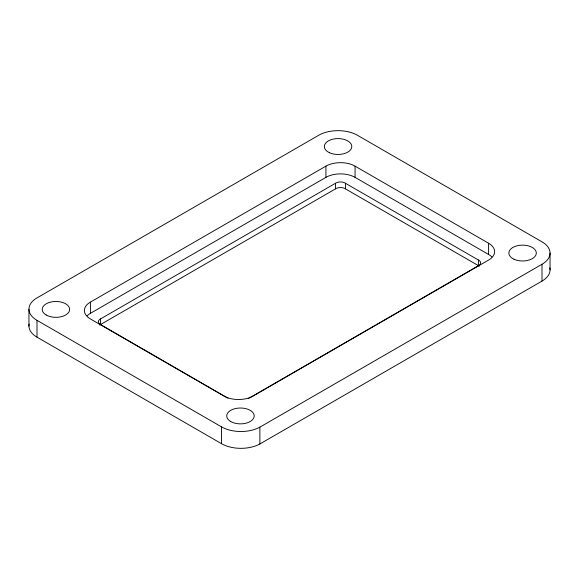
<?xml version="1.0" encoding="UTF-8"?>
<svg xmlns="http://www.w3.org/2000/svg" width="579" height="579" viewBox="0 0 579 579"><rect width="100%" height="100%" fill="white"/><g stroke="black" fill="none" stroke-linecap="round" stroke-linejoin="round"><path stroke-width="0.87" d="M248.253 398.663L479.289 265.204A6.637 3.836 0 0 0 479.289 260.536L344.527 182.732A6.637 3.836 0 0 0 336.442 182.732L99.711 319.405A6.637 3.836 0 0 0 99.711 324.074L228.003 398.214M99.711 325.014L336.442 188.334A6.637 3.836 0 0 1 344.527 188.334L479.289 266.137M90.411 302.115L325.919 166.144A20.605 11.891 0 0 1 355.057 166.144L488.589 243.245A20.605 11.891 0 0 1 488.589 260.065L253.081 396.036A20.605 11.891 0 0 1 223.943 396.036L90.411 318.935A20.605 11.891 0 0 1 90.411 302.115L90.411 313.333A20.605 11.891 0 0 0 87.139 315.794M90.411 313.333L325.919 177.362A20.605 11.891 0 0 1 355.057 177.362L488.589 254.456A20.605 11.891 0 0 1 491.868 256.917M36.998 320.339L221.518 426.868A27.481 15.865 0 0 0 259.877 427.15L542.002 264.27A27.466 15.857 0 0 0 542.002 241.841L357.482 135.305A27.466 15.857 0 0 0 318.638 135.305L36.513 298.192A27.481 15.865 0 0 0 36.998 320.339L36.998 337.159L221.518 443.695A27.481 15.865 0 0 0 259.877 443.97L542.002 281.09A27.466 15.857 0 0 0 549.818 267.802M550.05 253.052L550.05 269.872M542.002 264.27L542.002 281.09M488.589 243.245L488.589 254.456M478.413 259.957L478.413 265.566M355.057 166.144L355.057 177.362M345.525 183.232L345.525 188.841M335.451 183.232L335.451 188.841M325.919 166.144L325.919 177.362M259.877 427.15L259.877 443.97M221.518 426.868L221.518 443.695M100.587 318.834L100.587 324.435M28.95 309.324L28.95 326.143M36.998 337.159A27.481 15.865 0 0 1 29.131 324.102M46.219 315.012A13.737 7.932 0 0 0 69.198 311.459A13.737 7.932 0 0 0 52.378 301.746A13.737 7.932 0 0 0 46.219 315.012M514.043 259.262A13.737 7.932 0 0 0 536.168 254.217A13.737 7.932 0 0 0 517.539 245.677A13.737 7.932 0 0 0 514.043 259.262M230.746 421.548A13.737 7.932 0 0 0 253.725 417.987A13.737 7.932 0 0 0 236.898 408.282A13.737 7.932 0 0 0 230.746 421.548M329.668 152.798A13.737 7.932 0 0 0 351.67 147.58A13.737 7.932 0 0 0 332.838 139.184A13.737 7.932 0 0 0 329.668 152.798"/></g></svg>
